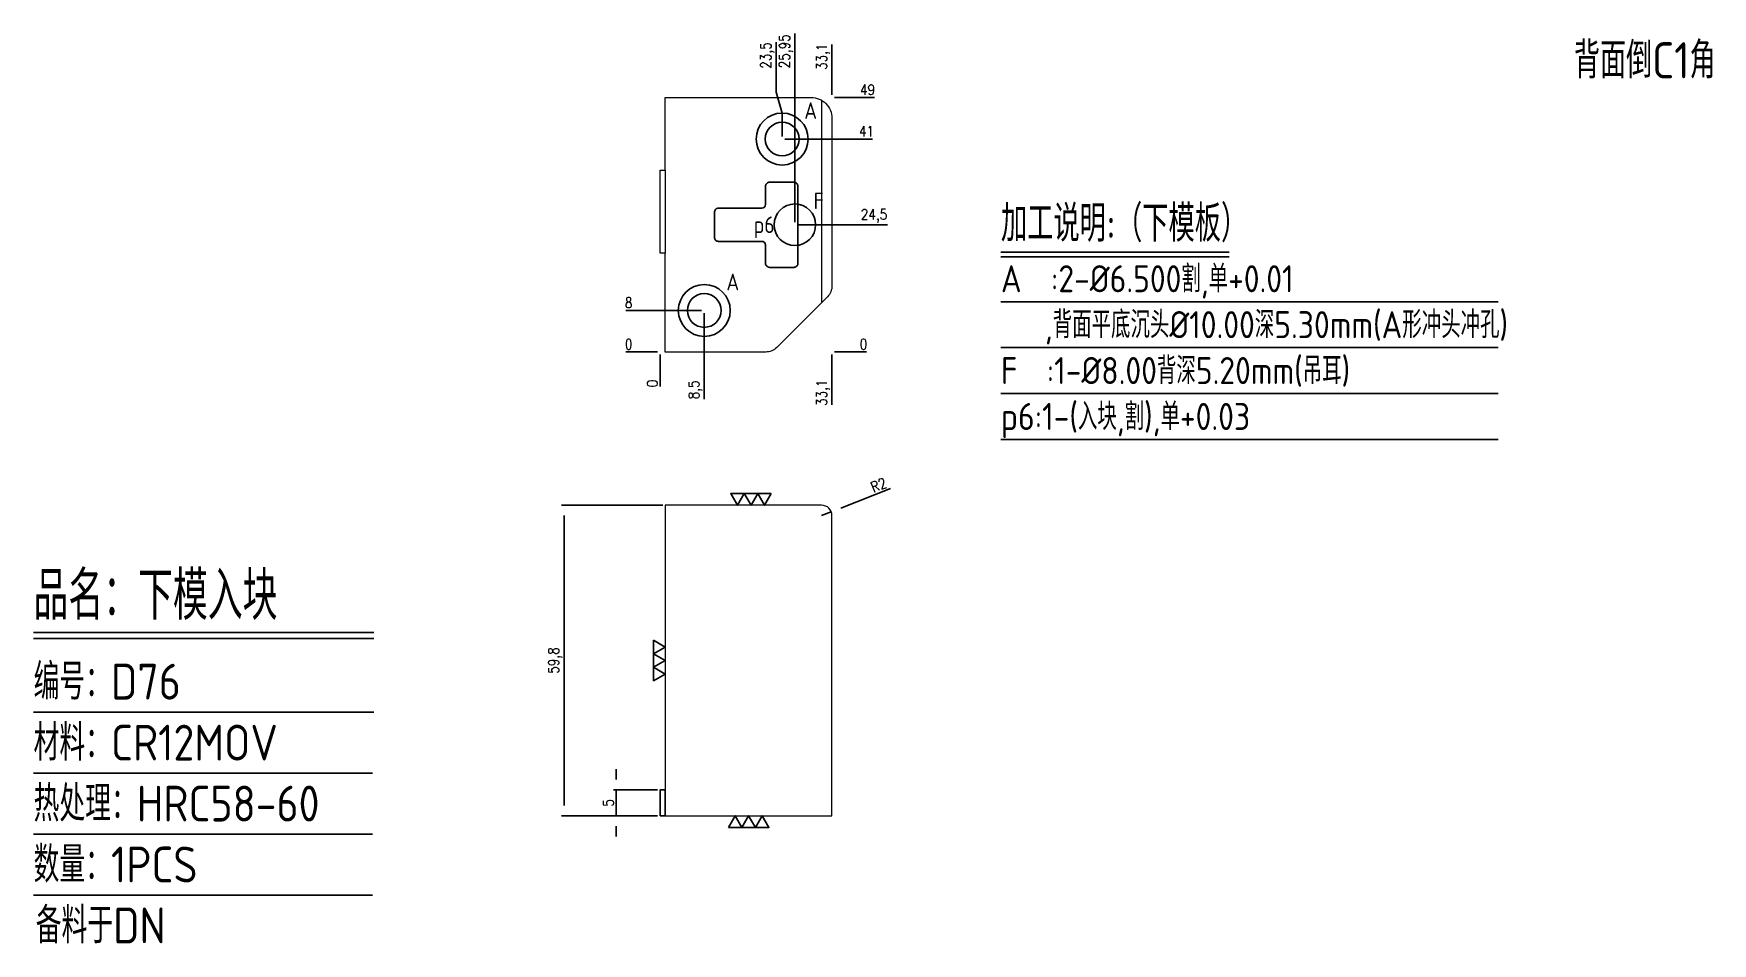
# Model space of a CAD drawing. Header units: millimetres. Extents: x 103262 to 103585, y -3025 to -2850.
import ezdxf
from ezdxf.enums import TextEntityAlignment as Align

# ---------------------------------------------------------------- set-up
doc = ezdxf.new("R2010")
doc.units = ezdxf.units.MM
doc.linetypes.add('DASHED', pattern=[0])
doc.linetypes.add('HIDDEN', pattern=[0])
for name, color, linetype in [('DIE_P', 2, 'Continuous'), ('DIM', 4, 'Continuous'), ('TEXT', 4, 'Continuous')]:
    doc.layers.add(name, color=color, linetype=linetype)
doc.styles.add('gbenor', font='gbenor.shx', dxfattribs={"bigfont": 'gbcbig.shx'})
doc.styles.get("Standard").update_dxf_attribs({"font": 'txt.shx', "width": 0.85, "bigfont": 'ctxt.shx'})
doc.dimstyles.new('T-2-WX', dxfattribs={"dimtxt": 2, "dimasz": 2, "dimexe": 0.5, "dimexo": 0.5, "dimgap": 0.5, "dimtad": 1, "dimtxsty": 'Standard', "dimblk": 'OPEN30', "dimcen": 0, "dimazin": 3, "dimtfac": 1, "dimtmove": 0, "dimatfit": 3, "dimldrblk": 'OPEN30', "dimlwd": -1, "dimlwe": -1})

# ---------------------------------------------------------------- blocks, each defined once
blk = doc.blocks.new('*D7579')
at = {"layer": 'Defpoints', "color": 0}
for p in [(103382.39, -2911.07), (103415.49, -2911.07), (103420.49, -2911.07)]:
    blk.add_point(p, dxfattribs=at)
at = {"layer": 'DIM', "color": 0}
blk.add_line((103415.99, -2911.07), (103422.13, -2911.07), dxfattribs=at)
at = {"layer": 'DIM', "color": 0, "insert": (103421.56, -2909.57), "char_height": 2, "attachment_point": 5}
blk.add_mtext('0', dxfattribs=at)
blk = doc.blocks.new('_Open30')
blk = doc.blocks.new('*D7580')
at = {"layer": 'Defpoints', "color": 0}
for p in [(103408.34, -2886.57), (103420.49, -2886.57), (103382.39, -2911.07)]:
    blk.add_point(p, dxfattribs=at)
at = {"layer": 'DIM', "color": 0}
for p, q in [((103408.84, -2886.57), (103412.49, -2886.57)), ((103412.49, -2886.57), (103416.49, -2886.57)), ((103416.49, -2886.57), (103426.17, -2886.57))]:
    blk.add_line(p, q, dxfattribs=at)
at = {"layer": 'DIM', "color": 0, "insert": (103423.58, -2884.88), "char_height": 2, "attachment_point": 5}
blk.add_mtext('24,5', dxfattribs=at)
blk = doc.blocks.new('*D7581')
at = {"layer": 'Defpoints', "color": 0}
for p in [(103405.89, -2870.07), (103420.49, -2870.07), (103382.39, -2911.07)]:
    blk.add_point(p, dxfattribs=at)
at = {"layer": 'DIM', "color": 0}
for p, q in [((103406.39, -2870.07), (103412.49, -2870.07)), ((103412.49, -2870.07), (103416.49, -2870.07)), ((103416.49, -2870.07), (103423.26, -2870.07))]:
    blk.add_line(p, q, dxfattribs=at)
at = {"layer": 'DIM', "color": 0, "insert": (103422.13, -2868.57), "char_height": 2, "attachment_point": 5}
blk.add_mtext('41', dxfattribs=at)
blk = doc.blocks.new('*D7582')
at = {"layer": 'Defpoints', "color": 0}
for p in [(103415.49, -2862.07), (103420.49, -2862.07), (103382.39, -2911.07)]:
    blk.add_point(p, dxfattribs=at)
at = {"layer": 'DIM', "color": 0}
for p, q in [((103415.99, -2862.07), (103419.49, -2862.07)), ((103419.49, -2862.07), (103416.49, -2862.07)), ((103416.49, -2862.07), (103423.66, -2862.07))]:
    blk.add_line(p, q, dxfattribs=at)
at = {"layer": 'DIM', "color": 0, "insert": (103422.33, -2860.57), "char_height": 2, "attachment_point": 5}
blk.add_mtext('49', dxfattribs=at)
blk = doc.blocks.new('*D7583')
at = {"layer": 'Defpoints', "color": 0}
for p in [(103377.39, -2911.07), (103382.39, -2911.07), (103382.39, -2911.07)]:
    blk.add_point(p, dxfattribs=at)
at = {"layer": 'DIM', "color": 0}
blk.add_line((103381.89, -2911.07), (103375.76, -2911.07), dxfattribs=at)
at = {"layer": 'DIM', "color": 0, "insert": (103376.33, -2909.57), "char_height": 2, "attachment_point": 5}
blk.add_mtext('0', dxfattribs=at)
blk = doc.blocks.new('*D7584')
at = {"layer": 'Defpoints', "color": 0}
for p in [(103377.39, -2903.07), (103390.89, -2903.07), (103382.39, -2911.07)]:
    blk.add_point(p, dxfattribs=at)
at = {"layer": 'DIM', "color": 0}
for p, q in [((103381.39, -2903.07), (103375.76, -2903.07)), ((103385.39, -2903.07), (103381.39, -2903.07)), ((103390.39, -2903.07), (103385.39, -2903.07))]:
    blk.add_line(p, q, dxfattribs=at)
at = {"layer": 'DIM', "color": 0, "insert": (103376.33, -2901.57), "char_height": 2, "attachment_point": 5}
blk.add_mtext('8', dxfattribs=at)
blk = doc.blocks.new('*D7585')
at = {"layer": 'Defpoints', "color": 0}
for p in [(103382.39, -2911.07), (103415.49, -2911.07), (103415.49, -2916.07)]:
    blk.add_point(p, dxfattribs=at)
at = {"layer": 'DIM', "color": 0}
for p, q in [((103415.49, -2911.57), (103415.49, -2915.07)), ((103415.49, -2915.07), (103415.49, -2912.07)), ((103415.49, -2912.07), (103415.49, -2921.27))]:
    blk.add_line(p, q, dxfattribs=at)
at = {"layer": 'DIM', "color": 0, "insert": (103413.8, -2918.92), "char_height": 2, "attachment_point": 5, "rotation": 90}
blk.add_mtext('33,1', dxfattribs=at)
blk = doc.blocks.new('*D7586')
at = {"layer": 'Defpoints', "color": 0}
for p in [(103390.89, -2903.07), (103382.39, -2911.07), (103390.89, -2916.07)]:
    blk.add_point(p, dxfattribs=at)
at = {"layer": 'DIM', "color": 0}
for p, q in [((103390.89, -2903.57), (103390.89, -2908.07)), ((103390.89, -2908.07), (103390.89, -2912.07)), ((103390.89, -2912.07), (103390.89, -2920.14))]:
    blk.add_line(p, q, dxfattribs=at)
at = {"layer": 'DIM', "color": 0, "insert": (103389.2, -2918.35), "char_height": 2, "attachment_point": 5, "rotation": 90}
blk.add_mtext('8,5', dxfattribs=at)
blk = doc.blocks.new('*D7587')
at = {"layer": 'Defpoints', "color": 0}
for p in [(103382.39, -2911.07), (103382.39, -2911.07), (103382.39, -2916.07)]:
    blk.add_point(p, dxfattribs=at)
at = {"layer": 'DIM', "color": 0}
blk.add_line((103382.39, -2911.57), (103382.39, -2917.71), dxfattribs=at)
at = {"layer": 'DIM', "color": 0, "insert": (103380.89, -2917.14), "char_height": 2, "attachment_point": 5, "rotation": 90}
blk.add_mtext('0', dxfattribs=at)
blk = doc.blocks.new('*D7588')
at = {"layer": 'Defpoints', "color": 0}
for p in [(103415.49, -2857.07), (103415.49, -2862.07), (103382.39, -2911.07)]:
    blk.add_point(p, dxfattribs=at)
at = {"layer": 'DIM', "color": 0}
for p, q in [((103415.49, -2861.07), (103415.49, -2851.88)), ((103415.49, -2861.57), (103415.49, -2858.07)), ((103415.49, -2858.07), (103415.49, -2861.07))]:
    blk.add_line(p, q, dxfattribs=at)
at = {"layer": 'DIM', "color": 0, "insert": (103413.8, -2854.23), "char_height": 2, "attachment_point": 5, "rotation": 90}
blk.add_mtext('33,1', dxfattribs=at)
blk = doc.blocks.new('*D7589')
at = {"layer": 'Defpoints', "color": 0}
for p in [(103408.34, -2857.07), (103408.34, -2886.57), (103382.39, -2911.07)]:
    blk.add_point(p, dxfattribs=at)
at = {"layer": 'DIM', "color": 0}
for p, q in [((103408.34, -2861.07), (103408.34, -2849.77)), ((103408.34, -2865.07), (103408.34, -2861.07)), ((103408.34, -2886.07), (103408.34, -2865.07))]:
    blk.add_line(p, q, dxfattribs=at)
at = {"layer": 'DIM', "color": 0, "insert": (103406.65, -2853.17), "char_height": 2, "attachment_point": 5, "rotation": 90}
blk.add_mtext('25,95', dxfattribs=at)
blk = doc.blocks.new('*D7590')
at = {"layer": 'Defpoints', "color": 0}
for p in [(103404.74, -2857.07), (103405.89, -2870.07), (103382.39, -2911.07)]:
    blk.add_point(p, dxfattribs=at)
at = {"layer": 'DIM', "color": 0}
for p, q in [((103404.74, -2861.07), (103404.74, -2851.39)), ((103405.89, -2865.07), (103404.74, -2861.07)), ((103405.89, -2869.57), (103405.89, -2865.07))]:
    blk.add_line(p, q, dxfattribs=at)
at = {"layer": 'DIM', "color": 0, "insert": (103403.05, -2853.98), "char_height": 2, "attachment_point": 5, "rotation": 90}
blk.add_mtext('23,5', dxfattribs=at)
blk = doc.blocks.new('*D7591')
at = {"layer": 'Defpoints', "color": 0}
for p in [(103383.39, -2940.57), (103363.88, -3000.37), (103382.39, -3000.37)]:
    blk.add_point(p, dxfattribs=at)
at = {"layer": 'DIM', "color": 0}
for p, q in [((103382.89, -2940.57), (103363.38, -2940.57)), ((103363.88, -2942.57), (103363.88, -2998.37)), ((103381.89, -3000.37), (103363.38, -3000.37))]:
    blk.add_line(p, q, dxfattribs=at)
at = {"layer": 'DIM', "color": 0, "insert": (103362.19, -2970.47), "char_height": 2, "attachment_point": 5, "rotation": 90}
blk.add_mtext('59,8', dxfattribs=at)
blk = doc.blocks.new('*D7592')
at = {"layer": 'Defpoints', "color": 0}
for p in [(103382.39, -2995.37), (103373.93, -3000.37), (103382.39, -3000.37)]:
    blk.add_point(p, dxfattribs=at)
at = {"layer": 'DIM', "color": 0}
for p, q in [((103373.93, -2993.37), (103373.93, -2991.37)), ((103381.89, -2995.37), (103373.43, -2995.37)), ((103373.93, -2995.37), (103373.93, -3000.37)), ((103381.89, -3000.37), (103373.43, -3000.37)), ((103373.93, -3002.37), (103373.93, -3004.37))]:
    blk.add_line(p, q, dxfattribs=at)
at = {"layer": 'DIM', "color": 0, "insert": (103372.43, -2997.87), "char_height": 2, "attachment_point": 5, "rotation": 90}
blk.add_mtext('5', dxfattribs=at)
blk = doc.blocks.new('*D7593')
at = {"layer": 'Defpoints', "color": 0}
for p in [(103415.36, -2941.84), (103413.49, -2942.57)]:
    blk.add_point(p, dxfattribs=at)
at = {"layer": 'DIM', "color": 0}
for p, q in [((103417.22, -2941.11), (103426.76, -2937.38)), ((103413.49, -2942.57), (103415.36, -2941.84))]:
    blk.add_line(p, q, dxfattribs=at)
at = {"layer": 'DIM', "color": 0, "insert": (103424.47, -2936.67), "char_height": 2, "attachment_point": 5, "rotation": 21.3511}
blk.add_mtext('R2', dxfattribs=at)

msp = doc.modelspace()

# ---------------------------------------------------------------- linework, layer by layer
at = {"layer": 'DIE_P', "linetype": 'Continuous', "lineweight": 15}
for p, q in [((103413.492, -2862.61), (103413.492, -2901.56)), ((103383.392, -2876.074), (103383.392, -2892.074))]:
    msp.add_line(p, q, dxfattribs=at)
msp.add_lwpolyline([(103383.392, -2876.074), (103383.392, -2862.074), (103411.492, -2862.074, -0.4142136), (103415.492, -2866.074), (103415.492, -2898.317, -0.1989124), (103414.614, -2900.438), (103404.857, -2910.195, -0.1989124), (103402.736, -2911.074), (103383.392, -2911.074), (103383.392, -2892.074), (103382.392, -2892.074), (103382.392, -2876.074)], format="xyb", close=True, dxfattribs=at)
at = {"layer": 'DIE_P', "color": 1, "linetype": 'Continuous', "lineweight": 25}
msp.add_lwpolyline([(103393.642, -2883.374, 0.4142136), (103392.842, -2884.174), (103392.842, -2888.974, 0.4142136), (103393.642, -2889.774), (103401.992, -2889.774, -0.4142136), (103402.692, -2890.474), (103402.692, -2893.974, 0.4142136), (103403.492, -2894.774), (103408.142, -2894.774, 0.4142136), (103408.942, -2893.974), (103408.942, -2879.174, 0.4142136), (103408.142, -2878.374), (103403.492, -2878.374, 0.4142136), (103402.692, -2879.174), (103402.692, -2882.674, -0.4142136), (103401.992, -2883.374)], format="xyb", close=True, dxfattribs=at)
at = {"layer": 'DIE_P', "color": 2, "lineweight": 15}
msp.add_lwpolyline([(103413.492, -2940.571), (103383.392, -2940.571), (103383.392, -3000.371), (103415.492, -3000.371), (103415.492, -2942.571, 0.4142136)], format="xyb", close=True, dxfattribs=at)
at = {"layer": 'DIE_P'}
msp.add_lwpolyline([(103382.392, -3000.371), (103382.392, -2995.371), (103383.392, -2995.371), (103383.392, -3000.371)], close=True, dxfattribs=at)
at = {"layer": 'DIE_P', "linetype": 'HIDDEN'}
for centre in [(103405.892, -2870.074), (103390.892, -2903.074)]:
    msp.add_circle(centre, 5, dxfattribs=at)
at = {"layer": 'DIE_P', "color": 1}
for centre in [(103405.892, -2870.074), (103390.892, -2903.074)]:
    msp.add_circle(centre, 3.25, dxfattribs=at)
at = {"layer": 'DIE_P', "color": 52, "linetype": 'DASHED'}
msp.add_circle((103408.342, -2886.574), 4, dxfattribs=at)
at = {"layer": 'DIM', "color": 4, "linetype": 'Continuous', "lineweight": 25}
for p, q in [((103261.728, -2965.052), (103327.28, -2965.052)), ((103261.728, -2966.26), (103327.28, -2966.26)), ((103261.728, -2980.412), (103327.28, -2980.412)), ((103261.728, -2992.148), (103326.995, -2992.148)), ((103261.728, -3003.884), (103326.995, -3003.884)), ((103261.728, -3015.619), (103326.995, -3015.619))]:
    msp.add_line(p, q, dxfattribs=at)
at = {"layer": 'TEXT', "color": 3}
for p, q in [((103448.024, -2891.844), (103491.954, -2891.844)), ((103448.024, -2892.754), (103491.954, -2892.754)), ((103448.024, -2901.386), (103543.79, -2901.386)), ((103448.024, -2910.226), (103543.79, -2910.226)), ((103448.024, -2919.066), (103543.79, -2919.066)), ((103448.024, -2927.906), (103543.79, -2927.906))]:
    msp.add_line(p, q, dxfattribs=at)
at = {"layer": 'TEXT'}
for points in [[(103403.801, -2938.321), (103402.502, -2940.571), (103401.203, -2938.321), (103399.904, -2940.571), (103398.605, -2938.321), (103397.306, -2940.571), (103396.007, -2938.321), (103403.801, -2938.321)], [(103381.142, -2966.574), (103383.392, -2967.873), (103381.142, -2969.172), (103383.392, -2970.471), (103381.142, -2971.77), (103383.392, -2973.069), (103381.142, -2974.368), (103381.142, -2966.574)], [(103395.545, -3002.621), (103396.844, -3000.371), (103398.143, -3002.621), (103399.442, -3000.371), (103400.742, -3002.621), (103402.041, -3000.371), (103403.34, -3002.621), (103395.545, -3002.621)]]:
    msp.add_lwpolyline(points, close=True, dxfattribs=at)

# ---------------------------------------------------------------- texts
at = {"layer": 'DIM', "color": 3, "linetype": 'Continuous', "lineweight": 25, "style": 'gbenor'}
for s, height, p in [('品名：下模入块', 9.3196, (103261.728, -2962.636)), ('编号：D76', 6.9034, (103261.728, -2977.996)), ('材料：CR12MOV', 6.9034, (103261.728, -2989.732)), ('热处理：HRC58-60', 6.90343, (103261.728, -3001.467)), ('数量：1PCS', 6.9034, (103261.728, -3013.203)), ('备料于DN', 6.9034, (103262.148, -3024.939))]:
    msp.add_text(s, height=height, dxfattribs=at).set_placement(p)
at = {"layer": 'TEXT', "color": 4, "lineweight": 18, "style": 'gbenor'}
msp.add_text('背面倒C1角', height=6.9635, dxfattribs=at).set_placement((103558.391, -2858.394))
at = {"layer": 'TEXT', "color": 4, "style": 'gbenor'}
for s, p in [('A', (103411.379, -2864.587)), ('F', (103412.933, -2881.983)), ('p6', (103402.435, -2886.574)), ('A', (103396.379, -2897.587))]:
    msp.add_text(s, height=3.2, dxfattribs=at).set_placement(p, align=Align.MIDDLE_CENTER)
for s, height, p in [('加工说明:（下模板）', 7.02, (103448.024, -2889.842)), ('   ,背面平底沉头%%c10.00深5.30mm(A形冲头冲孔)', 5.2, (103448.024, -2908.406)), ('F  :1-%%c8.00背深5.20mm(吊耳)', 5.2, (103448.024, -2917.246))]:
    msp.add_text(s, height=height, dxfattribs=at).set_placement(p)
at = {"layer": 'TEXT', "color": 1, "style": 'gbenor'}
for s, p in [('A  :2-%%C6.500割,单+0.01', (103448.024, -2899.566)), ('p6:1-(入块,割),单+0.03', (103448.024, -2926.086))]:
    msp.add_text(s, height=5.2, dxfattribs=at).set_placement(p)

# ---------------------------------------------------------------- dimensions: what is measured, and where the dimension line sits
at = {"layer": 'DIM'}
for feature_location, offset, dtype, origin, picture, middle in [((103408.342, -2886.574), (0, 29.5), 1, (103382.392, -2911.074), '*D7589', (103406.651, -2853.174)), ((103405.892, -2870.074), (-1.15, 13), 1, (103382.392, -2911.074), '*D7590', (103403.051, -2853.984)), ((103415.492, -2862.074), (0, 5), 1, (103382.392, -2911.074), '*D7588', (103413.802, -2854.226)), ((103415.492, -2862.074), (5, 0), 0, (103382.392, -2911.074), '*D7582', (103422.328, -2860.574)), ((103405.892, -2870.074), (14.601, 0), 0, (103382.392, -2911.074), '*D7581', (103422.126, -2868.574)), ((103408.342, -2886.574), (12.151, 0), 0, (103382.392, -2911.074), '*D7580', (103423.583, -2884.884)), ((103390.892, -2903.074), (-13.499, 0), 0, (103382.392, -2911.074), '*D7584', (103376.326, -2901.574)), ((103390.892, -2903.074), (0, -13), 1, (103382.392, -2911.074), '*D7586', (103389.201, -2918.355)), ((103382.392491759, -2911.074022088), (-5, 0), 0, (103382.392491759, -2911.074022088), '*D7583', (103376.325825092, -2909.574022088)), ((103415.492491769, -2911.074022088), (5, 0), 0, (103382.392491759, -2911.074022088), '*D7579', (103421.559158436, -2909.574022088)), ((103382.392491759, -2911.074022088), (0, -5), 1, (103382.392491759, -2911.074022088), '*D7587', (103380.892491759, -2917.140688754)), ((103415.492, -2911.074), (0, -5), 1, (103382.392, -2911.074), '*D7585', (103413.802, -2918.922))]:
    dim = msp.add_ordinate_dim(feature_location=feature_location, offset=offset, dtype=dtype, origin=origin, dimstyle='T-2-WX', dxfattribs=at)
    dim.commit()
    dim.dimension.update_dxf_attribs({"geometry": picture, "text_midpoint": middle})
dim = msp.add_radius_dim(center=(103413.492, -2942.571), mpoint=(103415.355, -2941.843), dimstyle='T-2-WX', dxfattribs=at)
dim.commit()
dim.dimension.update_dxf_attribs({"geometry": '*D7593', "text_midpoint": (103425.014, -2938.067), "dimtype": 164})
for base, p1, picture, middle in [((103363.881, -3000.371), (103383.392, -2940.571), '*D7591', (103362.19, -2970.471)), ((103373.932, -3000.371), (103382.392, -2995.371), '*D7592', (103372.432, -2997.871))]:
    dim = msp.add_linear_dim(base=base, p1=p1, p2=(103382.392, -3000.371), angle=90, dimstyle='T-2-WX', dxfattribs=at)
    dim.commit()
    dim.dimension.update_dxf_attribs({"geometry": picture, "text_midpoint": middle})

doc.saveas('drawing.dxf')
